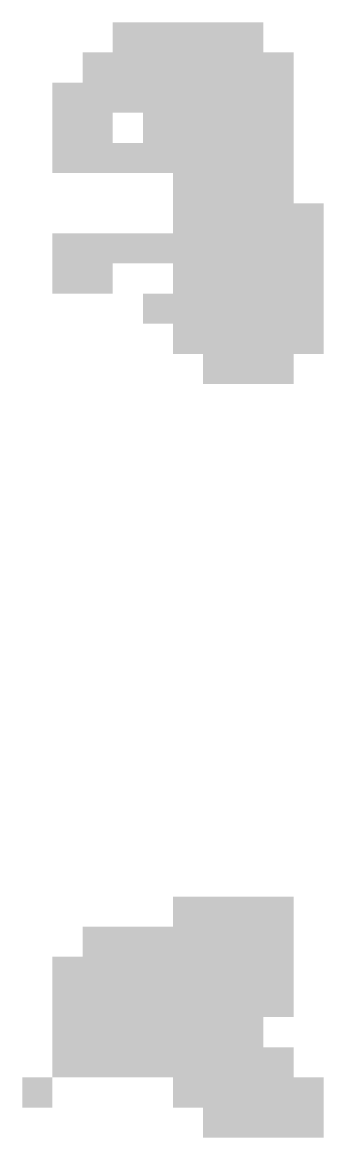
# Model space of a CAD drawing. Header units: metres. Extents: x -0.2 to 72.6, y -0.2 to 14.2.
# Drawn here: x 5.15 to 7.15, y -0.2 to 7.2 of the extents above; entities that cross this region are included whole.
import ezdxf

# ---------------------------------------------------------------- set-up
doc = ezdxf.new("R2010")
doc.units = ezdxf.units.M

msp = doc.modelspace()

# ---------------------------------------------------------------- hatches: boundary and pattern name
at = {"true_color": 0xff0000}
h = msp.add_hatch(color=7, dxfattribs=at)
h.dxf.hatch_style = 1
h.paths.add_polyline_path([(5.75, 7), (5.95, 7), (5.95, 7.2), (5.75, 7.2)])
h = msp.add_hatch(color=7, dxfattribs=at)
h.dxf.hatch_style = 1
h.paths.add_polyline_path([(5.95, 7), (6.15, 7), (6.15, 7.2), (5.95, 7.2)])
h = msp.add_hatch(color=7, dxfattribs=at)
h.dxf.hatch_style = 1
h.paths.add_polyline_path([(6.15, 7), (6.35, 7), (6.35, 7.2), (6.15, 7.2)])
h = msp.add_hatch(color=7, dxfattribs=at)
h.dxf.hatch_style = 1
h.paths.add_polyline_path([(6.35, 7), (6.55, 7), (6.55, 7.2), (6.35, 7.2)])
h = msp.add_hatch(color=7, dxfattribs=at)
h.dxf.hatch_style = 1
h.paths.add_polyline_path([(6.55, 7), (6.75, 7), (6.75, 7.2), (6.55, 7.2)])
h = msp.add_hatch(color=7, dxfattribs=at)
h.dxf.hatch_style = 1
h.paths.add_polyline_path([(5.55, 6.8), (5.75, 6.8), (5.75, 7), (5.55, 7)])
h = msp.add_hatch(color=7, dxfattribs=at)
h.dxf.hatch_style = 1
h.paths.add_polyline_path([(5.75, 6.8), (5.95, 6.8), (5.95, 7), (5.75, 7)])
h = msp.add_hatch(color=7, dxfattribs=at)
h.dxf.hatch_style = 1
h.paths.add_polyline_path([(5.95, 6.8), (6.15, 6.8), (6.15, 7), (5.95, 7)])
h = msp.add_hatch(color=7, dxfattribs=at)
h.dxf.hatch_style = 1
h.paths.add_polyline_path([(6.15, 6.8), (6.35, 6.8), (6.35, 7), (6.15, 7)])
h = msp.add_hatch(color=7, dxfattribs=at)
h.dxf.hatch_style = 1
h.paths.add_polyline_path([(6.35, 6.8), (6.55, 6.8), (6.55, 7), (6.35, 7)])
h = msp.add_hatch(color=7, dxfattribs=at)
h.dxf.hatch_style = 1
h.paths.add_polyline_path([(6.55, 6.8), (6.75, 6.8), (6.75, 7), (6.55, 7)])
h = msp.add_hatch(color=7, dxfattribs=at)
h.dxf.hatch_style = 1
h.paths.add_polyline_path([(6.75, 6.8), (6.95, 6.8), (6.95, 7), (6.75, 7)])
h = msp.add_hatch(color=7, dxfattribs=at)
h.dxf.hatch_style = 1
h.paths.add_polyline_path([(5.35, 6.6), (5.55, 6.6), (5.55, 6.8), (5.35, 6.8)])
h = msp.add_hatch(color=7, dxfattribs=at)
h.dxf.hatch_style = 1
h.paths.add_polyline_path([(5.55, 6.6), (5.75, 6.6), (5.75, 6.8), (5.55, 6.8)])
h = msp.add_hatch(color=7, dxfattribs=at)
h.dxf.hatch_style = 1
h.paths.add_polyline_path([(5.75, 6.6), (5.95, 6.6), (5.95, 6.8), (5.75, 6.8)])
h = msp.add_hatch(color=7, dxfattribs=at)
h.dxf.hatch_style = 1
h.paths.add_polyline_path([(5.95, 6.6), (6.15, 6.6), (6.15, 6.8), (5.95, 6.8)])
at = {"true_color": 0x00ff00}
h = msp.add_hatch(color=7, dxfattribs=at)
h.dxf.hatch_style = 1
h.paths.add_polyline_path([(6.15, 6.6), (6.35, 6.6), (6.35, 6.8), (6.15, 6.8)])
h = msp.add_hatch(color=7, dxfattribs=at)
h.dxf.hatch_style = 1
h.paths.add_polyline_path([(6.35, 6.6), (6.55, 6.6), (6.55, 6.8), (6.35, 6.8)])
h = msp.add_hatch(color=7, dxfattribs=at)
h.dxf.hatch_style = 1
h.paths.add_polyline_path([(6.55, 6.6), (6.75, 6.6), (6.75, 6.8), (6.55, 6.8)])
at = {"true_color": 0xff0000}
h = msp.add_hatch(color=7, dxfattribs=at)
h.dxf.hatch_style = 1
h.paths.add_polyline_path([(6.75, 6.6), (6.95, 6.6), (6.95, 6.8), (6.75, 6.8)])
h = msp.add_hatch(color=7, dxfattribs=at)
h.dxf.hatch_style = 1
h.paths.add_polyline_path([(5.35, 6.4), (5.55, 6.4), (5.55, 6.6), (5.35, 6.6)])
h = msp.add_hatch(color=7, dxfattribs=at)
h.dxf.hatch_style = 1
h.paths.add_polyline_path([(5.55, 6.4), (5.75, 6.4), (5.75, 6.6), (5.55, 6.6)])
h = msp.add_hatch(color=7, dxfattribs=at)
h.dxf.hatch_style = 1
h.paths.add_polyline_path([(5.95, 6.4), (6.15, 6.4), (6.15, 6.6), (5.95, 6.6)])
at = {"true_color": 0xffff00}
h = msp.add_hatch(color=7, dxfattribs=at)
h.dxf.hatch_style = 1
h.paths.add_polyline_path([(6.15, 6.4), (6.35, 6.4), (6.35, 6.6), (6.15, 6.6)])
h = msp.add_hatch(color=7, dxfattribs=at)
h.dxf.hatch_style = 1
h.paths.add_polyline_path([(6.35, 6.4), (6.55, 6.4), (6.55, 6.6), (6.35, 6.6)])
at = {"true_color": 0x00ff00}
h = msp.add_hatch(color=7, dxfattribs=at)
h.dxf.hatch_style = 1
h.paths.add_polyline_path([(6.55, 6.4), (6.75, 6.4), (6.75, 6.6), (6.55, 6.6)])
at = {"true_color": 0xff0000}
h = msp.add_hatch(color=7, dxfattribs=at)
h.dxf.hatch_style = 1
h.paths.add_polyline_path([(6.75, 6.4), (6.95, 6.4), (6.95, 6.6), (6.75, 6.6)])
h = msp.add_hatch(color=7, dxfattribs=at)
h.dxf.hatch_style = 1
h.paths.add_polyline_path([(5.35, 6.2), (5.55, 6.2), (5.55, 6.4), (5.35, 6.4)])
h = msp.add_hatch(color=7, dxfattribs=at)
h.dxf.hatch_style = 1
h.paths.add_polyline_path([(5.55, 6.2), (5.75, 6.2), (5.75, 6.4), (5.55, 6.4)])
h = msp.add_hatch(color=7, dxfattribs=at)
h.dxf.hatch_style = 1
h.paths.add_polyline_path([(5.75, 6.2), (5.95, 6.2), (5.95, 6.4), (5.75, 6.4)])
at = {"true_color": 0x00ff00}
h = msp.add_hatch(color=7, dxfattribs=at)
h.dxf.hatch_style = 1
h.paths.add_polyline_path([(5.95, 6.2), (6.15, 6.2), (6.15, 6.4), (5.95, 6.4)])
at = {"true_color": 0xffff00}
h = msp.add_hatch(color=7, dxfattribs=at)
h.dxf.hatch_style = 1
h.paths.add_polyline_path([(6.15, 6.2), (6.35, 6.2), (6.35, 6.4), (6.15, 6.4)])
h = msp.add_hatch(color=7, dxfattribs=at)
h.dxf.hatch_style = 1
h.paths.add_polyline_path([(6.35, 6.2), (6.55, 6.2), (6.55, 6.4), (6.35, 6.4)])
at = {"true_color": 0x00ff00}
h = msp.add_hatch(color=7, dxfattribs=at)
h.dxf.hatch_style = 1
h.paths.add_polyline_path([(6.55, 6.2), (6.75, 6.2), (6.75, 6.4), (6.55, 6.4)])
at = {"true_color": 0xff0000}
h = msp.add_hatch(color=7, dxfattribs=at)
h.dxf.hatch_style = 1
h.paths.add_polyline_path([(6.75, 6.2), (6.95, 6.2), (6.95, 6.4), (6.75, 6.4)])
at = {"true_color": 0x00ff00}
h = msp.add_hatch(color=7, dxfattribs=at)
h.dxf.hatch_style = 1
h.paths.add_polyline_path([(6.15, 6), (6.35, 6), (6.35, 6.2), (6.15, 6.2)])
h = msp.add_hatch(color=7, dxfattribs=at)
h.dxf.hatch_style = 1
h.paths.add_polyline_path([(6.35, 6), (6.55, 6), (6.55, 6.2), (6.35, 6.2)])
h = msp.add_hatch(color=7, dxfattribs=at)
h.dxf.hatch_style = 1
h.paths.add_polyline_path([(6.55, 6), (6.75, 6), (6.75, 6.2), (6.55, 6.2)])
at = {"true_color": 0xff0000}
h = msp.add_hatch(color=7, dxfattribs=at)
h.dxf.hatch_style = 1
h.paths.add_polyline_path([(6.75, 6), (6.95, 6), (6.95, 6.2), (6.75, 6.2)])
at = {"true_color": 0x00ff00}
h = msp.add_hatch(color=7, dxfattribs=at)
h.dxf.hatch_style = 1
h.paths.add_polyline_path([(6.15, 5.8), (6.35, 5.8), (6.35, 6), (6.15, 6)])
h = msp.add_hatch(color=7, dxfattribs=at)
h.dxf.hatch_style = 1
h.paths.add_polyline_path([(6.35, 5.8), (6.55, 5.8), (6.55, 6), (6.35, 6)])
h = msp.add_hatch(color=7, dxfattribs=at)
h.dxf.hatch_style = 1
h.paths.add_polyline_path([(6.55, 5.8), (6.75, 5.8), (6.75, 6), (6.55, 6)])
at = {"true_color": 0xff0000}
h = msp.add_hatch(color=7, dxfattribs=at)
h.dxf.hatch_style = 1
h.paths.add_polyline_path([(6.75, 5.8), (6.95, 5.8), (6.95, 6), (6.75, 6)])
h = msp.add_hatch(color=7, dxfattribs=at)
h.dxf.hatch_style = 1
h.paths.add_polyline_path([(6.95, 5.8), (7.15, 5.8), (7.15, 6), (6.95, 6)])
h = msp.add_hatch(color=7, dxfattribs=at)
h.dxf.hatch_style = 1
h.paths.add_polyline_path([(5.35, 5.6), (5.55, 5.6), (5.55, 5.8), (5.35, 5.8)])
h = msp.add_hatch(color=7, dxfattribs=at)
h.dxf.hatch_style = 1
h.paths.add_polyline_path([(5.55, 5.6), (5.75, 5.6), (5.75, 5.8), (5.55, 5.8)])
h = msp.add_hatch(color=7, dxfattribs=at)
h.dxf.hatch_style = 1
h.paths.add_polyline_path([(5.75, 5.6), (5.95, 5.6), (5.95, 5.8), (5.75, 5.8)])
h = msp.add_hatch(color=7, dxfattribs=at)
h.dxf.hatch_style = 1
h.paths.add_polyline_path([(5.95, 5.6), (6.15, 5.6), (6.15, 5.8), (5.95, 5.8)])
at = {"true_color": 0xffff00}
h = msp.add_hatch(color=7, dxfattribs=at)
h.dxf.hatch_style = 1
h.paths.add_polyline_path([(6.15, 5.6), (6.35, 5.6), (6.35, 5.8), (6.15, 5.8)])
h = msp.add_hatch(color=7, dxfattribs=at)
h.dxf.hatch_style = 1
h.paths.add_polyline_path([(6.35, 5.6), (6.55, 5.6), (6.55, 5.8), (6.35, 5.8)])
at = {"true_color": 0x00ff00}
h = msp.add_hatch(color=7, dxfattribs=at)
h.dxf.hatch_style = 1
h.paths.add_polyline_path([(6.55, 5.6), (6.75, 5.6), (6.75, 5.8), (6.55, 5.8)])
at = {"true_color": 0xff0000}
h = msp.add_hatch(color=7, dxfattribs=at)
h.dxf.hatch_style = 1
h.paths.add_polyline_path([(6.75, 5.6), (6.95, 5.6), (6.95, 5.8), (6.75, 5.8)])
h = msp.add_hatch(color=7, dxfattribs=at)
h.dxf.hatch_style = 1
h.paths.add_polyline_path([(6.95, 5.6), (7.15, 5.6), (7.15, 5.8), (6.95, 5.8)])
h = msp.add_hatch(color=7, dxfattribs=at)
h.dxf.hatch_style = 1
h.paths.add_polyline_path([(5.35, 5.4), (5.55, 5.4), (5.55, 5.6), (5.35, 5.6)])
h = msp.add_hatch(color=7, dxfattribs=at)
h.dxf.hatch_style = 1
h.paths.add_polyline_path([(5.55, 5.4), (5.75, 5.4), (5.75, 5.6), (5.55, 5.6)])
at = {"true_color": 0x0000ff}
h = msp.add_hatch(color=7, dxfattribs=at)
h.dxf.hatch_style = 1
h.paths.add_polyline_path([(6.15, 5.4), (6.35, 5.4), (6.35, 5.6), (6.15, 5.6)])
at = {"true_color": 0xffff00}
h = msp.add_hatch(color=7, dxfattribs=at)
h.dxf.hatch_style = 1
h.paths.add_polyline_path([(6.35, 5.4), (6.55, 5.4), (6.55, 5.6), (6.35, 5.6)])
at = {"true_color": 0xff0000}
h = msp.add_hatch(color=7, dxfattribs=at)
h.dxf.hatch_style = 1
h.paths.add_polyline_path([(6.55, 5.4), (6.75, 5.4), (6.75, 5.6), (6.55, 5.6)])
h = msp.add_hatch(color=7, dxfattribs=at)
h.dxf.hatch_style = 1
h.paths.add_polyline_path([(6.75, 5.4), (6.95, 5.4), (6.95, 5.6), (6.75, 5.6)])
h = msp.add_hatch(color=7, dxfattribs=at)
h.dxf.hatch_style = 1
h.paths.add_polyline_path([(6.95, 5.4), (7.15, 5.4), (7.15, 5.6), (6.95, 5.6)])
h = msp.add_hatch(color=7, dxfattribs=at)
h.dxf.hatch_style = 1
h.paths.add_polyline_path([(5.95, 5.2), (6.15, 5.2), (6.15, 5.4), (5.95, 5.4)])
h = msp.add_hatch(color=7, dxfattribs=at)
h.dxf.hatch_style = 1
h.paths.add_polyline_path([(6.15, 5.2), (6.35, 5.2), (6.35, 5.4), (6.15, 5.4)])
h = msp.add_hatch(color=7, dxfattribs=at)
h.dxf.hatch_style = 1
h.paths.add_polyline_path([(6.35, 5.2), (6.55, 5.2), (6.55, 5.4), (6.35, 5.4)])
h = msp.add_hatch(color=7, dxfattribs=at)
h.dxf.hatch_style = 1
h.paths.add_polyline_path([(6.55, 5.2), (6.75, 5.2), (6.75, 5.4), (6.55, 5.4)])
h = msp.add_hatch(color=7, dxfattribs=at)
h.dxf.hatch_style = 1
h.paths.add_polyline_path([(6.75, 5.2), (6.95, 5.2), (6.95, 5.4), (6.75, 5.4)])
h = msp.add_hatch(color=7, dxfattribs=at)
h.dxf.hatch_style = 1
h.paths.add_polyline_path([(6.95, 5.2), (7.15, 5.2), (7.15, 5.4), (6.95, 5.4)])
h = msp.add_hatch(color=7, dxfattribs=at)
h.dxf.hatch_style = 1
h.paths.add_polyline_path([(6.15, 5), (6.35, 5), (6.35, 5.2), (6.15, 5.2)])
h = msp.add_hatch(color=7, dxfattribs=at)
h.dxf.hatch_style = 1
h.paths.add_polyline_path([(6.35, 5), (6.55, 5), (6.55, 5.2), (6.35, 5.2)])
h = msp.add_hatch(color=7, dxfattribs=at)
h.dxf.hatch_style = 1
h.paths.add_polyline_path([(6.55, 5), (6.75, 5), (6.75, 5.2), (6.55, 5.2)])
h = msp.add_hatch(color=7, dxfattribs=at)
h.dxf.hatch_style = 1
h.paths.add_polyline_path([(6.75, 5), (6.95, 5), (6.95, 5.2), (6.75, 5.2)])
h = msp.add_hatch(color=7, dxfattribs=at)
h.dxf.hatch_style = 1
h.paths.add_polyline_path([(6.95, 5), (7.15, 5), (7.15, 5.2), (6.95, 5.2)])
h = msp.add_hatch(color=7, dxfattribs=at)
h.dxf.hatch_style = 1
h.paths.add_polyline_path([(6.35, 4.8), (6.55, 4.8), (6.55, 5), (6.35, 5)])
h = msp.add_hatch(color=7, dxfattribs=at)
h.dxf.hatch_style = 1
h.paths.add_polyline_path([(6.55, 4.8), (6.75, 4.8), (6.75, 5), (6.55, 5)])
h = msp.add_hatch(color=7, dxfattribs=at)
h.dxf.hatch_style = 1
h.paths.add_polyline_path([(6.75, 4.8), (6.95, 4.8), (6.95, 5), (6.75, 5)])
h = msp.add_hatch(color=7, dxfattribs=at)
h.dxf.hatch_style = 1
h.paths.add_polyline_path([(6.15, 1.2), (6.35, 1.2), (6.35, 1.4), (6.15, 1.4)])
h = msp.add_hatch(color=7, dxfattribs=at)
h.dxf.hatch_style = 1
h.paths.add_polyline_path([(6.35, 1.2), (6.55, 1.2), (6.55, 1.4), (6.35, 1.4)])
h = msp.add_hatch(color=7, dxfattribs=at)
h.dxf.hatch_style = 1
h.paths.add_polyline_path([(6.55, 1.2), (6.75, 1.2), (6.75, 1.4), (6.55, 1.4)])
h = msp.add_hatch(color=7, dxfattribs=at)
h.dxf.hatch_style = 1
h.paths.add_polyline_path([(6.75, 1.2), (6.95, 1.2), (6.95, 1.4), (6.75, 1.4)])
h = msp.add_hatch(color=7, dxfattribs=at)
h.dxf.hatch_style = 1
h.paths.add_polyline_path([(5.55, 1), (5.75, 1), (5.75, 1.2), (5.55, 1.2)])
h = msp.add_hatch(color=7, dxfattribs=at)
h.dxf.hatch_style = 1
h.paths.add_polyline_path([(5.75, 1), (5.95, 1), (5.95, 1.2), (5.75, 1.2)])
h = msp.add_hatch(color=7, dxfattribs=at)
h.dxf.hatch_style = 1
h.paths.add_polyline_path([(5.95, 1), (6.15, 1), (6.15, 1.2), (5.95, 1.2)])
h = msp.add_hatch(color=7, dxfattribs=at)
h.dxf.hatch_style = 1
h.paths.add_polyline_path([(6.15, 1), (6.35, 1), (6.35, 1.2), (6.15, 1.2)])
h = msp.add_hatch(color=7, dxfattribs=at)
h.dxf.hatch_style = 1
h.paths.add_polyline_path([(6.35, 1), (6.55, 1), (6.55, 1.2), (6.35, 1.2)])
h = msp.add_hatch(color=7, dxfattribs=at)
h.dxf.hatch_style = 1
h.paths.add_polyline_path([(6.55, 1), (6.75, 1), (6.75, 1.2), (6.55, 1.2)])
h = msp.add_hatch(color=7, dxfattribs=at)
h.dxf.hatch_style = 1
h.paths.add_polyline_path([(6.75, 1), (6.95, 1), (6.95, 1.2), (6.75, 1.2)])
h = msp.add_hatch(color=7, dxfattribs=at)
h.dxf.hatch_style = 1
h.paths.add_polyline_path([(5.35, 0.8), (5.55, 0.8), (5.55, 1), (5.35, 1)])
h = msp.add_hatch(color=7, dxfattribs=at)
h.dxf.hatch_style = 1
h.paths.add_polyline_path([(5.55, 0.8), (5.75, 0.8), (5.75, 1), (5.55, 1)])
h = msp.add_hatch(color=7, dxfattribs=at)
h.dxf.hatch_style = 1
h.paths.add_polyline_path([(5.75, 0.8), (5.95, 0.8), (5.95, 1), (5.75, 1)])
h = msp.add_hatch(color=7, dxfattribs=at)
h.dxf.hatch_style = 1
h.paths.add_polyline_path([(5.95, 0.8), (6.15, 0.8), (6.15, 1), (5.95, 1)])
h = msp.add_hatch(color=7, dxfattribs=at)
h.dxf.hatch_style = 1
h.paths.add_polyline_path([(6.15, 0.8), (6.35, 0.8), (6.35, 1), (6.15, 1)])
h = msp.add_hatch(color=7, dxfattribs=at)
h.dxf.hatch_style = 1
h.paths.add_polyline_path([(6.35, 0.8), (6.55, 0.8), (6.55, 1), (6.35, 1)])
h = msp.add_hatch(color=7, dxfattribs=at)
h.dxf.hatch_style = 1
h.paths.add_polyline_path([(6.55, 0.8), (6.75, 0.8), (6.75, 1), (6.55, 1)])
h = msp.add_hatch(color=7, dxfattribs=at)
h.dxf.hatch_style = 1
h.paths.add_polyline_path([(6.75, 0.8), (6.95, 0.8), (6.95, 1), (6.75, 1)])
h = msp.add_hatch(color=7, dxfattribs=at)
h.dxf.hatch_style = 1
h.paths.add_polyline_path([(5.35, 0.6), (5.55, 0.6), (5.55, 0.8), (5.35, 0.8)])
h = msp.add_hatch(color=7, dxfattribs=at)
h.dxf.hatch_style = 1
h.paths.add_polyline_path([(5.55, 0.6), (5.75, 0.6), (5.75, 0.8), (5.55, 0.8)])
h = msp.add_hatch(color=7, dxfattribs=at)
h.dxf.hatch_style = 1
h.paths.add_polyline_path([(5.75, 0.6), (5.95, 0.6), (5.95, 0.8), (5.75, 0.8)])
at = {"true_color": 0x00ff00}
h = msp.add_hatch(color=7, dxfattribs=at)
h.dxf.hatch_style = 1
h.paths.add_polyline_path([(5.95, 0.6), (6.15, 0.6), (6.15, 0.8), (5.95, 0.8)])
h = msp.add_hatch(color=7, dxfattribs=at)
h.dxf.hatch_style = 1
h.paths.add_polyline_path([(6.15, 0.6), (6.35, 0.6), (6.35, 0.8), (6.15, 0.8)])
h = msp.add_hatch(color=7, dxfattribs=at)
h.dxf.hatch_style = 1
h.paths.add_polyline_path([(6.35, 0.6), (6.55, 0.6), (6.55, 0.8), (6.35, 0.8)])
at = {"true_color": 0xff0000}
h = msp.add_hatch(color=7, dxfattribs=at)
h.dxf.hatch_style = 1
h.paths.add_polyline_path([(6.55, 0.6), (6.75, 0.6), (6.75, 0.8), (6.55, 0.8)])
h = msp.add_hatch(color=7, dxfattribs=at)
h.dxf.hatch_style = 1
h.paths.add_polyline_path([(6.75, 0.6), (6.95, 0.6), (6.95, 0.8), (6.75, 0.8)])
at = {"true_color": 0x00ff00}
h = msp.add_hatch(color=7, dxfattribs=at)
h.dxf.hatch_style = 1
h.paths.add_polyline_path([(5.35, 0.4), (5.55, 0.4), (5.55, 0.6), (5.35, 0.6)])
h = msp.add_hatch(color=7, dxfattribs=at)
h.dxf.hatch_style = 1
h.paths.add_polyline_path([(5.55, 0.4), (5.75, 0.4), (5.75, 0.6), (5.55, 0.6)])
at = {"true_color": 0xff0000}
h = msp.add_hatch(color=7, dxfattribs=at)
h.dxf.hatch_style = 1
h.paths.add_polyline_path([(5.75, 0.4), (5.95, 0.4), (5.95, 0.6), (5.75, 0.6)])
at = {"true_color": 0x00ff00}
h = msp.add_hatch(color=7, dxfattribs=at)
h.dxf.hatch_style = 1
h.paths.add_polyline_path([(5.95, 0.4), (6.15, 0.4), (6.15, 0.6), (5.95, 0.6)])
at = {"true_color": 0xffff00}
h = msp.add_hatch(color=7, dxfattribs=at)
h.dxf.hatch_style = 1
h.paths.add_polyline_path([(6.15, 0.4), (6.35, 0.4), (6.35, 0.6), (6.15, 0.6)])
h = msp.add_hatch(color=7, dxfattribs=at)
h.dxf.hatch_style = 1
h.paths.add_polyline_path([(6.35, 0.4), (6.55, 0.4), (6.55, 0.6), (6.35, 0.6)])
at = {"true_color": 0xff0000}
h = msp.add_hatch(color=7, dxfattribs=at)
h.dxf.hatch_style = 1
h.paths.add_polyline_path([(6.55, 0.4), (6.75, 0.4), (6.75, 0.6), (6.55, 0.6)])
h = msp.add_hatch(color=7, dxfattribs=at)
h.dxf.hatch_style = 1
h.paths.add_polyline_path([(5.35, 0.2), (5.55, 0.2), (5.55, 0.4), (5.35, 0.4)])
at = {"true_color": 0x00ff00}
h = msp.add_hatch(color=7, dxfattribs=at)
h.dxf.hatch_style = 1
h.paths.add_polyline_path([(5.55, 0.2), (5.75, 0.2), (5.75, 0.4), (5.55, 0.4)])
h = msp.add_hatch(color=7, dxfattribs=at)
h.dxf.hatch_style = 1
h.paths.add_polyline_path([(5.75, 0.2), (5.95, 0.2), (5.95, 0.4), (5.75, 0.4)])
h = msp.add_hatch(color=7, dxfattribs=at)
h.dxf.hatch_style = 1
h.paths.add_polyline_path([(5.95, 0.2), (6.15, 0.2), (6.15, 0.4), (5.95, 0.4)])
at = {"true_color": 0xffff00}
h = msp.add_hatch(color=7, dxfattribs=at)
h.dxf.hatch_style = 1
h.paths.add_polyline_path([(6.15, 0.2), (6.35, 0.2), (6.35, 0.4), (6.15, 0.4)])
h = msp.add_hatch(color=7, dxfattribs=at)
h.dxf.hatch_style = 1
h.paths.add_polyline_path([(6.35, 0.2), (6.55, 0.2), (6.55, 0.4), (6.35, 0.4)])
at = {"true_color": 0xff0000}
h = msp.add_hatch(color=7, dxfattribs=at)
h.dxf.hatch_style = 1
h.paths.add_polyline_path([(6.55, 0.2), (6.75, 0.2), (6.75, 0.4), (6.55, 0.4)])
h = msp.add_hatch(color=7, dxfattribs=at)
h.dxf.hatch_style = 1
h.paths.add_polyline_path([(6.75, 0.2), (6.95, 0.2), (6.95, 0.4), (6.75, 0.4)])
h = msp.add_hatch(color=7, dxfattribs=at)
h.dxf.hatch_style = 1
h.paths.add_polyline_path([(5.15, 0), (5.35, 0), (5.35, 0.2), (5.15, 0.2)])
h = msp.add_hatch(color=7, dxfattribs=at)
h.dxf.hatch_style = 1
h.paths.add_polyline_path([(6.15, 0), (6.35, 0), (6.35, 0.2), (6.15, 0.2)])
h = msp.add_hatch(color=7, dxfattribs=at)
h.dxf.hatch_style = 1
h.paths.add_polyline_path([(6.35, 0), (6.55, 0), (6.55, 0.2), (6.35, 0.2)])
h = msp.add_hatch(color=7, dxfattribs=at)
h.dxf.hatch_style = 1
h.paths.add_polyline_path([(6.55, 0), (6.75, 0), (6.75, 0.2), (6.55, 0.2)])
h = msp.add_hatch(color=7, dxfattribs=at)
h.dxf.hatch_style = 1
h.paths.add_polyline_path([(6.75, 0), (6.95, 0), (6.95, 0.2), (6.75, 0.2)])
h = msp.add_hatch(color=7, dxfattribs=at)
h.dxf.hatch_style = 1
h.paths.add_polyline_path([(6.95, 0), (7.15, 0), (7.15, 0.2), (6.95, 0.2)])
h = msp.add_hatch(color=7, dxfattribs=at)
h.dxf.hatch_style = 1
h.paths.add_polyline_path([(6.35, -0.2), (6.55, -0.2), (6.55, 0), (6.35, 0)])
h = msp.add_hatch(color=7, dxfattribs=at)
h.dxf.hatch_style = 1
h.paths.add_polyline_path([(6.55, -0.2), (6.75, -0.2), (6.75, 0), (6.55, 0)])
h = msp.add_hatch(color=7, dxfattribs=at)
h.dxf.hatch_style = 1
h.paths.add_polyline_path([(6.75, -0.2), (6.95, -0.2), (6.95, 0), (6.75, 0)])
h = msp.add_hatch(color=7, dxfattribs=at)
h.dxf.hatch_style = 1
h.paths.add_polyline_path([(6.95, -0.2), (7.15, -0.2), (7.15, 0), (6.95, 0)])

doc.saveas('drawing.dxf')
